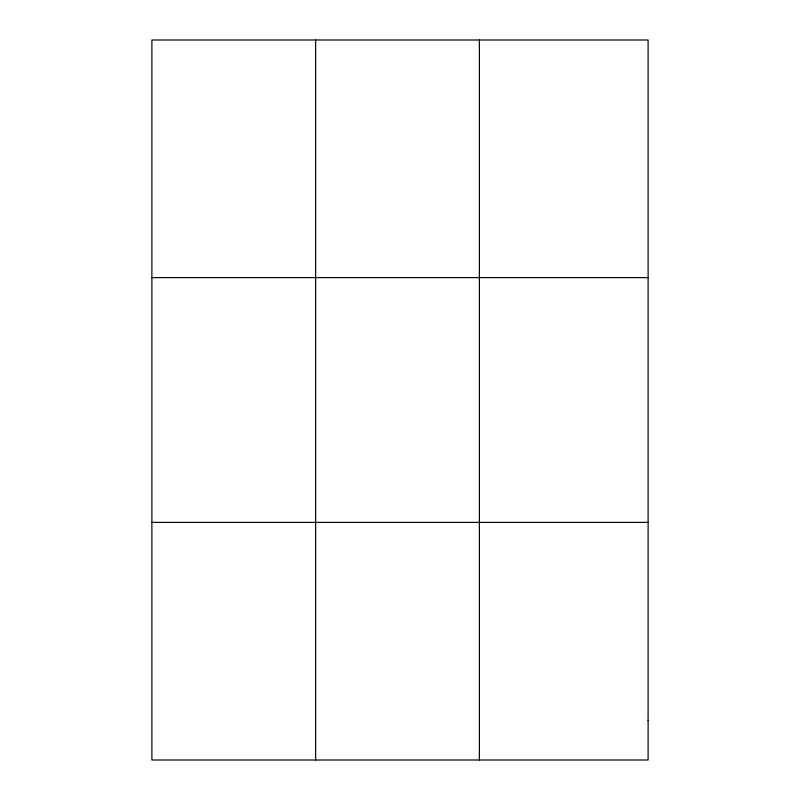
<?xml version="1.0" encoding="UTF-8"?>
<svg xmlns="http://www.w3.org/2000/svg" width="800" height="800" viewBox="0 0 800 800"><rect width="100%" height="100%" fill="white"/><g stroke="black" fill="none" stroke-linecap="round" stroke-linejoin="round"><path stroke-width="1.2" d="M315.64 760L315.64 40M479.4 760L479.4 40M151.89 277.6L648.11 277.6M151.89 522.4L648.11 522.4M648.11 720.4L648.11 760L151.89 760L151.89 40L648.11 40L648.11 720.4"/></g></svg>
